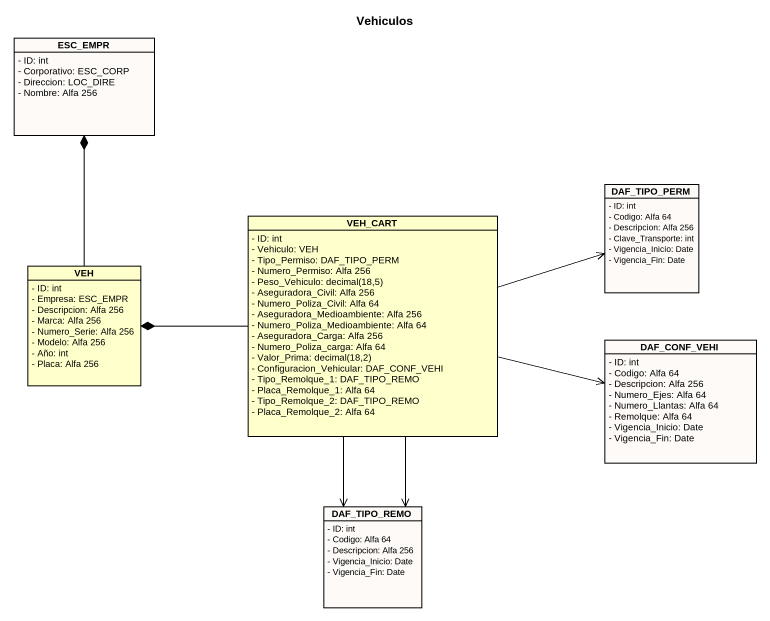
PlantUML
@startuml
title Vehiculos
hide circle
hide empty members
skinparam classAttributeIconSize 0
class ESC_EMPR #FDFAF7 {
  - ID: int
  - Corporativo: ESC_CORP
  - Direccion: LOC_DIRE
  - Nombre: Alfa 256
}
class DAF_TIPO_PERM #FDFAF7 {
  - ID: int
  - Codigo: Alfa 64
  - Descripcion: Alfa 256
  - Clave_Transporte: int
  - Vigencia_Inicio: Date
  - Vigencia_Fin: Date
}
class VEH_CART {
  - ID: int
  - Vehiculo: VEH
  - Tipo_Permiso: DAF_TIPO_PERM
  - Numero_Permiso: Alfa 256
  {field} - Peso_Vehiculo: decimal(18,5)
  - Aseguradora_Civil: Alfa 256
  - Numero_Poliza_Civil: Alfa 64
  - Aseguradora_Medioambiente: Alfa 256
  - Numero_Poliza_Medioambiente: Alfa 64
  - Aseguradora_Carga: Alfa 256
  - Numero_Poliza_carga: Alfa 64
  {field} - Valor_Prima: decimal(18,2)
  - Configuracion_Vehicular: DAF_CONF_VEHI
  - Tipo_Remolque_1: DAF_TIPO_REMO
  - Placa_Remolque_1: Alfa 64
  - Tipo_Remolque_2: DAF_TIPO_REMO
  - Placa_Remolque_2: Alfa 64
}
class VEH {
  - ID: int
  - Empresa: ESC_EMPR
  - Descripcion: Alfa 256
  - Marca: Alfa 256
  - Numero_Serie: Alfa 256
  - Modelo: Alfa 256
  - Año: int
  - Placa: Alfa 256
}
class DAF_CONF_VEHI #FDFAF7 {
  - ID: int
  - Codigo: Alfa 64
  - Descripcion: Alfa 256
  - Numero_Ejes: Alfa 64
  - Numero_Llantas: Alfa 64
  - Remolque: Alfa 64
  - Vigencia_Inicio: Date
  - Vigencia_Fin: Date
}
class DAF_TIPO_REMO #FDFAF7 {
  - ID: int
  - Codigo: Alfa 64
  - Descripcion: Alfa 256
  - Vigencia_Inicio: Date
  - Vigencia_Fin: Date
}
VEH_CART -right-> DAF_TIPO_PERM
VEH_CART -left-* VEH
VEH_CART -right-> DAF_CONF_VEHI
VEH_CART --> DAF_TIPO_REMO
VEH_CART --> DAF_TIPO_REMO
VEH -up-* ESC_EMPR
@enduml
